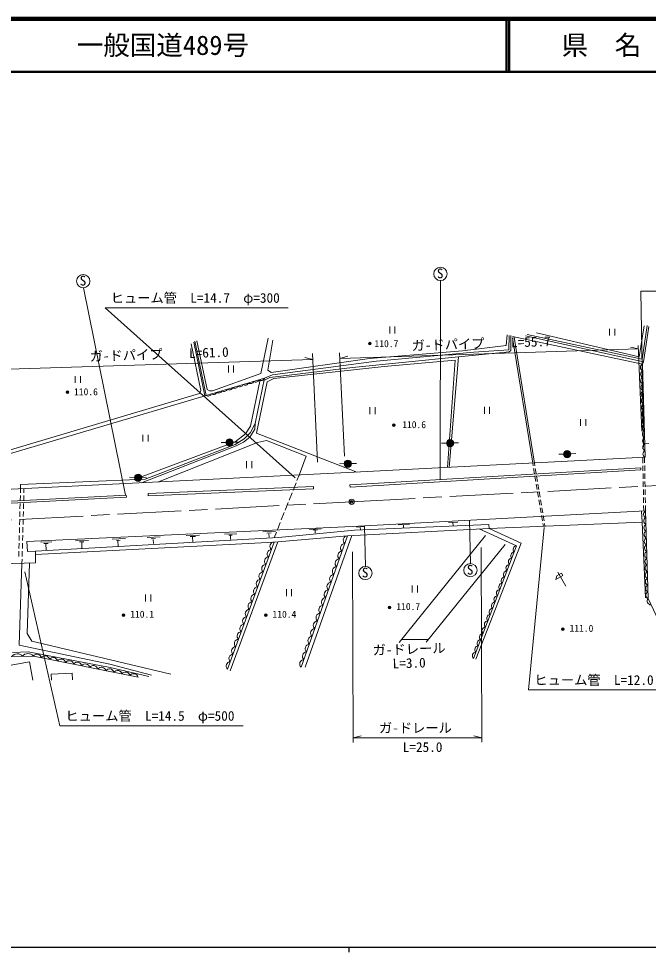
# Model space of a CAD drawing. Units: millimetres, scale not verified. Extents: x 40000 to 680000, y 20000 to 380000.
# Drawn here: x 205792 to 324471, y 204000 to 380000 of the extents above; entities that cross this region are included whole.
import ezdxf
from ezdxf.enums import TextEntityAlignment as Align

# ---------------------------------------------------------------- set-up
doc = ezdxf.new("R2010")
doc.units = ezdxf.units.MM
doc.header["$LTSCALE"] = 1000
doc.header["$PDMODE"] = 32
doc.header["$PDSIZE"] = 500
doc.linetypes.add('CHAIN', pattern=[18.5, 12, -1.5, 3.5, -1.5])
for name, color, linetype, lineweight in [('M-BGD', 7, 'Continuous', 13), ('M-BMK', 2, 'CHAIN', 13), ('M-BMK-SRVR', 3, 'Continuous', 13), ('M-STR-HTXT', 7, 'Continuous', 13), ('M-TTL', 2, 'Continuous', 140), ('M-TTL-BAND', 7, 'Continuous', 25), ('M-TTL-LINE', 7, 'Continuous', 50)]:
    doc.layers.add(name, color=color, linetype=linetype, lineweight=lineweight)
doc.layers.add('M-TTL-TXT', color=7, linetype='Continuous')
doc.styles.add('ＭＳ ゴシック', font='')
doc.styles.get('ＭＳ ゴシック').set_extended_font_data('MS Gothic')

msp = doc.modelspace()

# ---------------------------------------------------------------- hatches: boundary and pattern name
at = {"layer": 'M-BGD'}
for points in [[(246218, 300114, 0.97359), (244853, 300127, 0.01338), (244852, 300091, 1)], [(287782, 299986, 0.97359), (286417, 299999, 0.01338), (286416, 299962, 0.41421), (287111, 299291, 0.41421)], [(309872, 297940, 0.97359), (308507, 297927, 0.01338), (308507, 297891, 1)], [(268515, 296117, 0.97359), (267150, 296131, 0.01338), (267149, 296094, 0.41421), (267844, 295423, 0.41421)], [(228980, 293451, 0.97359), (227617, 293522, 0.01338), (227615, 293485, 0.41421), (228280, 292785, 0.41421)]]:
    msp.add_hatch(color=256, dxfattribs=at).paths.add_polyline_path(points)

# ---------------------------------------------------------------- linework, layer by layer
for p, q in [((218023, 329276), (225909, 290178)), ((285328, 330638), (285221, 293104)), ((322730, 316239), (323660, 322084)), ((324238, 322189), (323331, 315786)), ((275721, 321958), (275721, 320658)), ((276696, 320658), (276696, 321958)), ((297857, 320410), (297672, 318394)), ((323331, 315786), (301611, 320476)), ((303393, 320780), (322730, 316239)), ((317162, 321559), (317162, 320259)), ((318137, 320259), (318137, 321559)), ((323555, 315330), (324567, 321943)), ((240098, 309939), (238320, 318679)), ((240859, 308893), (238779, 319013)), ((241159, 308981), (238980, 319203)), ((241322, 310077), (239343, 319283)), ((252801, 319797), (251440, 313131)), ((252742, 313727), (253708, 319382)), ((298196, 317589), (298260, 320304)), ((298534, 320298), (298579, 317449)), ((298861, 320109), (323361, 314887)), ((302687, 296222), (298896, 319828)), ((302989, 296237), (299153, 319982)), ((301328, 320237), (323555, 315330)), ((289468, 317386), (271946, 315911)), ((273259, 315468), (291590, 317159)), ((298260, 317215), (288678, 316249)), ((297672, 318394), (289468, 317386)), ((291590, 317159), (298196, 317589)), ((298579, 317449), (298260, 317215)), ((271946, 315911), (253393, 313274)), ((253665, 312830), (273259, 315468)), ((288678, 316249), (268706, 314267)), ((274663, 314421), (288094, 315604)), ((288094, 315604), (286595, 295389)), ((286947, 295408), (288678, 316249)), ((323555, 315330), (323361, 314887)), ((245323, 314611), (245323, 313311)), ((246298, 313311), (246298, 314611)), ((253393, 313274), (252742, 313727)), ((268706, 314267), (253140, 312347)), ((253876, 312157), (274663, 314421)), ((323361, 314887), (323885, 297318)), ((216448, 312627), (216448, 311327)), ((217423, 311327), (217423, 312627)), ((241159, 308981), (252095, 312202)), ((251440, 313131), (242322, 309823)), ((249518, 303155), (251297, 311967)), ((250375, 303672), (252095, 312202)), ((250608, 301845), (252640, 311535)), ((253140, 312347), (252009, 311779)), ((252095, 312202), (253665, 312830)), ((252640, 311535), (253876, 312157)), ((239861, 309347), (240098, 309939)), ((241761, 309823), (241322, 310077)), ((242322, 309823), (241761, 309823)), ((241159, 308981), (199694, 296689)), ((200361, 297598), (239861, 309347)), ((271999, 306748), (271999, 305448)), ((272974, 305448), (272974, 306748)), ((293566, 306832), (293566, 305532)), ((294541, 305532), (294541, 306832)), ((311704, 304519), (311704, 303219)), ((312679, 303219), (312679, 304519)), ((248532, 301735), (249518, 303155)), ((249458, 301993), (250375, 303672)), ((250375, 303672), (250296, 302634)), ((229212, 301578), (229212, 300278)), ((230187, 300278), (230187, 301578)), ((246600, 300260), (248532, 301735)), ((249375, 301082), (248157, 300176)), ((248287, 300823), (249458, 301993)), ((250296, 302634), (249375, 301082)), ((250608, 301845), (269542, 294508)), ((227534, 293103), (246600, 300260)), ((246759, 299479), (228936, 292521)), ((229664, 293193), (246614, 299742)), ((232160, 292679), (250812, 300104)), ((243939, 300111), (244853, 300127)), ((246232, 300150), (247145, 300166)), ((246614, 299742), (248287, 300823)), ((248157, 300176), (246759, 299479)), ((250812, 300104), (252528, 300482)), ((252528, 300482), (259990, 297524)), ((285503, 299983), (286417, 299999)), ((287796, 300022), (288710, 300038)), ((323630, 299871), (324542, 299919)), ((259990, 297524), (258659, 293974)), ((307594, 297894), (308507, 297927)), ((309885, 297976), (310798, 298010)), ((248738, 296596), (248738, 295296)), ((249713, 295296), (249713, 296596)), ((266236, 296115), (267150, 296131)), ((268529, 296154), (269443, 296170)), ((269058, 294483), (323885, 297318)), ((302687, 296222), (302776, 295696)), ((302989, 296237), (303077, 295710)), ((323419, 297294), (323438, 296237)), ((323447, 295737), (323466, 294737)), ((323760, 297311), (323779, 296255)), ((323789, 295755), (323807, 294755)), ((200900, 291151), (269058, 294483)), ((258659, 293974), (258249, 292944)), ((268236, 292106), (323043, 295327)), ((268260, 291707), (323066, 294928)), ((302859, 295203), (303025, 294217)), ((303161, 295217), (303327, 294231)), ((323066, 294928), (323043, 295327)), ((323475, 294237), (323493, 293237)), ((323816, 294255), (323835, 293255)), ((206140, 291407), (206141, 292196)), ((206141, 292196), (229664, 293193)), ((226704, 293544), (227617, 293522)), ((228996, 293486), (229909, 293464)), ((258064, 292480), (257509, 291086)), ((303108, 293724), (303274, 292738)), ((303357, 292245), (303523, 291259)), ((303410, 293738), (303576, 292752)), ((303659, 292259), (303825, 291272)), ((323502, 292737), (323521, 291738)), ((323844, 292755), (323862, 291755)), ((206140, 291407), (206119, 290603)), ((206795, 291439), (206773, 290628)), ((230197, 290467), (261373, 291802)), ((230215, 290067), (230197, 290467)), ((230215, 290067), (261391, 291402)), ((257324, 290622), (256769, 289228)), ((261391, 291402), (261373, 291802)), ((268260, 291707), (268236, 292106)), ((303606, 290766), (303772, 289779)), ((303908, 290779), (304074, 289793)), ((323530, 291238), (323549, 290238)), ((323871, 291255), (323890, 290256)), ((201421, 288896), (226065, 290186)), ((201442, 288496), (226086, 289787)), ((206106, 290103), (206079, 289104)), ((206760, 290129), (206733, 289129)), ((226086, 289787), (226065, 290186)), ((256584, 288764), (256029, 287370)), ((303855, 289286), (304022, 288300)), ((304157, 289300), (304323, 288314)), ((323558, 289738), (323576, 288738)), ((323899, 289756), (323918, 288756)), ((206026, 287104), (205999, 286105)), ((206066, 288604), (206039, 287604)), ((206680, 287130), (206653, 286130)), ((206720, 288629), (206693, 287629)), ((255844, 286906), (255289, 285512)), ((268662, 284268), (323946, 287199)), ((304105, 287807), (304271, 286821)), ((304406, 287821), (304572, 286835)), ((323330, 285073), (323210, 287160)), ((323585, 288238), (323605, 287181)), ((323927, 288256), (323946, 287199)), ((205986, 285605), (205959, 284605)), ((206640, 285630), (206613, 284630)), ((290929, 277282), (290754, 285439)), ((304354, 286328), (304520, 285342)), ((304655, 286342), (304822, 285356)), ((205946, 284105), (205919, 283106)), ((206600, 284131), (206573, 283131)), ((268662, 284268), (207330, 281441)), ((255103, 285048), (254548, 283654)), ((254783, 282207), (269101, 283558)), ((260597, 283706), (262832, 283812)), ((261302, 283579), (262093, 283618)), ((261669, 283520), (261696, 282987)), ((267744, 282532), (294452, 283912)), ((269101, 283558), (294439, 284648)), ((269488, 284171), (270895, 284261)), ((270170, 284112), (270205, 283700)), ((271157, 276749), (270971, 284390)), ((277304, 284589), (279486, 284659)), ((278329, 284492), (278355, 284098)), ((286787, 285018), (288549, 285115)), ((287646, 284931), (287681, 284483)), ((292576, 283815), (299640, 280654)), ((294439, 284648), (294452, 283912)), ((294452, 283912), (323330, 285073)), ((294452, 283912), (300497, 281113)), ((304603, 284849), (304691, 284323)), ((304905, 284863), (304993, 284336)), ((323330, 285073), (323941, 270834)), ((205906, 282606), (205879, 281606)), ((206559, 282631), (206533, 281632)), ((208950, 279603), (254783, 282207)), ((216516, 281567), (218964, 281643)), ((223391, 281863), (225942, 281981)), ((224215, 281662), (224952, 281698)), ((230041, 282197), (232471, 282294)), ((230794, 281966), (231606, 282007)), ((231162, 281832), (231203, 281037)), ((237379, 282575), (239880, 282662)), ((238121, 282364), (239109, 282417)), ((238577, 282265), (238636, 281412)), ((244586, 282806), (246914, 282898)), ((245412, 282648), (246002, 282665)), ((245704, 282548), (245745, 281812)), ((251831, 283236), (254189, 283359)), ((252585, 283034), (253392, 283078)), ((252971, 282903), (253032, 282289)), ((253917, 281340), (267744, 282532)), ((254363, 283190), (253953, 282160)), ((267744, 282532), (259027, 257725)), ((268578, 282575), (259769, 257757)), ((205865, 281106), (205839, 280107)), ((206519, 281132), (206493, 280132)), ((207438, 279551), (207330, 281441)), ((208958, 278970), (253917, 281340)), ((209956, 281299), (212059, 281357)), ((210546, 281059), (211329, 281094)), ((210920, 280954), (210967, 279896)), ((217276, 281386), (218047, 281409)), ((217696, 281228), (217714, 280205)), ((224502, 281551), (224554, 280581)), ((253917, 281340), (245167, 257381)), ((254667, 281405), (245677, 257044)), ((299640, 280654), (291499, 259407)), ((300497, 281113), (291942, 259289)), ((205825, 279607), (205799, 278607)), ((206439, 278133), (206418, 277322)), ((206479, 279632), (206453, 278633)), ((208950, 279603), (207438, 279551)), ((208977, 277395), (208950, 279603)), ((202475, 277210), (208977, 277395)), ((205863, 261872), (206418, 277322)), ((207362, 264125), (207843, 277362)), ((307213, 274962), (307030, 274279)), ((307213, 274962), (307030, 274279)), ((307896, 274779), (307030, 274279)), ((307896, 274779), (307030, 274279)), ((307213, 274962), (307646, 275212)), ((307213, 274962), (307646, 275212)), ((308896, 273047), (307396, 275645)), ((308896, 273047), (307396, 275645)), ((307646, 275212), (308079, 275462)), ((307646, 275212), (308079, 275462)), ((308329, 275029), (307896, 274779)), ((308329, 275029), (307896, 274779)), ((308079, 275462), (308329, 275029)), ((308079, 275462), (308329, 275029)), ((279979, 273157), (279979, 271857)), ((280954, 271857), (280954, 273157)), ((229700, 271445), (229700, 270145)), ((230675, 270145), (230675, 271445)), ((256258, 272443), (256258, 271143)), ((257233, 271143), (257233, 272443)), ((208243, 262626), (207362, 264125)), ((234496, 256465), (208243, 262626)), ((204657, 260509), (207556, 260667)), ((205863, 261872), (222964, 258289)), ((207556, 260667), (223056, 257723)), ((201778, 257699), (207858, 258772)), ((207858, 258772), (208466, 255328)), ((222964, 258289), (230828, 256248)), ((223056, 257723), (230334, 256007)), ((211899, 256421), (215861, 256606)), ((211899, 256421), (211950, 255325)), ((215861, 256606), (215918, 255382))]:
    msp.add_line(p, q, dxfattribs=at)
for points in [[(323946, 287199), (324426, 270677), (328894, 261202)], [(228289, 255867), (208563, 259850), (204500, 259752), (201778, 259293)]]:
    msp.add_lwpolyline(points, dxfattribs=at)
for centre, radius in [((285284, 331887), 1250), ((217960, 330524), 1250), ((272006, 318740), 150), ((272006, 318740), 120), ((272006, 318740), 90), ((272006, 318740), 60), ((272006, 318740), 30), ((272006, 318740), 20), ((214972, 309575), 150), ((214972, 309575), 120), ((214972, 309575), 90), ((214972, 309575), 60), ((214972, 309575), 30), ((214972, 309575), 20), ((276498, 303371), 150), ((276498, 303371), 120), ((276498, 303371), 90), ((276498, 303371), 60), ((276498, 303371), 30), ((276498, 303371), 20), ((245535, 300103), 683), ((287099, 299974), 683), ((309190, 297915), 683), ((267832, 296106), 683), ((228298, 293468), 683), ((271144, 275500), 1250), ((290935, 276032), 1250), ((225560, 267561), 150), ((225560, 267561), 120), ((225560, 267561), 90), ((225560, 267561), 60), ((225560, 267561), 30), ((225560, 267561), 20), ((252375, 267556), 150), ((252375, 267556), 120), ((252375, 267556), 90), ((252375, 267556), 60), ((252375, 267556), 30), ((252375, 267556), 20), ((275715, 269016), 150), ((275715, 269016), 120), ((275715, 269016), 90), ((275715, 269016), 60), ((275715, 269016), 30), ((275715, 269016), 20), ((308365, 264903), 150), ((308365, 264903), 120), ((308365, 264903), 90), ((308365, 264903), 60), ((308365, 264903), 30), ((308365, 264903), 20)]:
    msp.add_circle(centre, radius, dxfattribs=at)
for centre, radius, start, end in [((323673, 314268), 693, 116.69735, 246.71557), ((323710, 313013), 693, 116.69735, 246.71557), ((249493, 311865), 662, 234.89955, 337.91807), ((250487, 312158), 662, 234.89955, 337.91807), ((251481, 312451), 662, 234.89955, 337.91807), ((323747, 311759), 693, 116.69735, 246.71557), ((243528, 310109), 662, 234.89955, 337.91807), ((244522, 310401), 662, 234.89955, 337.91807), ((245516, 310694), 662, 234.89955, 337.91807), ((246510, 310987), 662, 234.89955, 337.91807), ((247505, 311280), 662, 234.89955, 337.91807), ((248499, 311573), 662, 234.89955, 337.91807), ((323785, 310504), 693, 116.69735, 246.71557), ((323822, 309249), 693, 116.69735, 246.71557), ((241539, 309523), 662, 234.89955, 337.91807), ((242534, 309816), 662, 234.89955, 337.91807), ((323860, 307994), 693, 116.69735, 246.71557), ((323897, 306739), 693, 116.69735, 246.71557), ((323934, 305484), 693, 116.69735, 246.71557), ((323972, 304229), 693, 116.69735, 246.71557), ((324009, 302974), 693, 116.69735, 246.71557), ((324047, 301719), 693, 116.69735, 246.71557), ((324084, 300464), 693, 116.69735, 246.71557), ((324121, 299209), 693, 116.69735, 246.71557), ((324159, 297954), 693, 116.69735, 246.71557), ((324270, 286573), 705, 117.30812, 246.01603), ((324307, 285302), 705, 117.30812, 246.01603), ((324343, 284031), 705, 117.30812, 246.01603), ((324380, 282760), 705, 117.30812, 246.01603), ((267816, 281687), 848, 94.87159, 226.40669), ((324417, 281489), 705, 117.30812, 246.01603), ((253438, 279119), 813, 92.57322, 227.30438), ((253953, 280528), 813, 92.57322, 227.30438), ((267303, 280228), 848, 94.87159, 226.40669), ((299693, 279957), 699, 94.37838, 223.69172), ((324454, 280218), 705, 117.30812, 246.01603), ((252924, 277710), 813, 92.57322, 227.30438), ((266277, 277310), 848, 94.87159, 226.40669), ((266790, 278769), 848, 94.87159, 226.40669), ((298789, 277596), 699, 94.37838, 223.69172), ((299241, 278777), 699, 94.37838, 223.69172), ((324491, 278947), 705, 117.30812, 246.01603), ((324528, 277676), 705, 117.30812, 246.01603), ((252409, 276300), 813, 92.57322, 227.30438), ((265765, 275850), 848, 94.87159, 226.40669), ((298336, 276416), 699, 94.37838, 223.69172), ((324565, 276405), 705, 117.30812, 246.01603), ((251894, 274891), 813, 92.57322, 227.30438), ((265252, 274391), 848, 94.87159, 226.40669), ((297432, 274055), 699, 94.37838, 223.69172), ((297884, 275235), 699, 94.37838, 223.69172), ((324602, 275134), 705, 117.30812, 246.01603), ((250865, 272072), 813, 92.57322, 227.30438), ((251380, 273481), 813, 92.57322, 227.30438), ((264739, 272932), 848, 94.87159, 226.40669), ((296979, 272875), 699, 94.37838, 223.69172), ((324639, 273863), 705, 117.30812, 246.01603), ((324675, 272592), 705, 117.30812, 246.01603), ((250350, 270663), 813, 92.57322, 227.30438), ((264226, 271473), 848, 94.87159, 226.40669), ((296075, 270514), 699, 94.37838, 223.69172), ((296527, 271694), 699, 94.37838, 223.69172), ((324712, 271321), 705, 117.30812, 246.01603), ((249836, 269253), 813, 92.57322, 227.30438), ((263201, 268554), 848, 94.87159, 226.40669), ((263713, 270013), 848, 94.87159, 226.40669), ((295623, 269333), 699, 94.37838, 223.69172), ((325009, 270228), 736, 142.40719, 268.09287), ((249321, 267844), 813, 92.57322, 227.30438), ((262688, 267095), 848, 94.87159, 226.40669), ((294718, 266973), 699, 94.37838, 223.69172), ((295170, 268153), 699, 94.37838, 223.69172), ((248292, 265025), 813, 92.57322, 227.30438), ((248806, 266435), 813, 92.57322, 227.30438), ((262175, 265635), 848, 94.87159, 226.40669), ((294266, 265792), 699, 94.37838, 223.69172), ((247777, 263616), 813, 92.57322, 227.30438), ((261662, 264176), 848, 94.87159, 226.40669), ((293361, 263431), 699, 94.37838, 223.69172), ((293813, 264612), 699, 94.37838, 223.69172), ((247262, 262206), 813, 92.57322, 227.30438), ((261150, 262717), 848, 94.87159, 226.40669), ((292909, 262251), 699, 94.37838, 223.69172), ((246748, 260797), 813, 92.57322, 227.30438), ((260124, 259798), 848, 94.87159, 226.40669), ((260637, 261258), 848, 94.87159, 226.40669), ((292004, 259890), 699, 94.37838, 223.69172), ((292456, 261070), 699, 94.37838, 223.69172), ((205535, 258994), 1282, 38.98271, 143.7981), ((207566, 259044), 1282, 38.98271, 143.7981), ((209252, 259355), 849, 12.86022, 144.30519), ((210770, 259048), 849, 12.86022, 144.30519), ((212287, 258742), 849, 12.86022, 144.30519), ((213804, 258436), 849, 12.86022, 144.30519), ((215322, 258129), 849, 12.86022, 144.30519), ((245718, 257978), 813, 92.57322, 227.30438), ((246233, 259388), 813, 92.57322, 227.30438), ((259611, 258339), 848, 94.87159, 226.40669), ((216839, 257823), 849, 12.86022, 144.30519), ((218357, 257516), 849, 12.86022, 144.30519), ((219874, 257210), 849, 12.86022, 144.30519), ((221392, 256903), 849, 12.86022, 144.30519), ((222909, 256597), 849, 12.86022, 144.30519), ((224426, 256290), 849, 12.86022, 144.30519), ((225944, 255984), 849, 12.86022, 144.30519), ((227461, 255678), 849, 12.86022, 144.30519)]:
    msp.add_arc(centre, radius, start, end, dxfattribs=at)
for p in [(272006, 318740), (214972, 309575), (276498, 303371), (225560, 267561), (252375, 267556), (275715, 269016), (308365, 264903)]:
    msp.add_point(p, dxfattribs=at)
at = {"layer": 'M-BMK'}
for p, q in [((268554, 288931), (368093, 294223)), ((169015, 283640), (268554, 288931))]:
    msp.add_line(p, q, dxfattribs=at)
at = {"layer": 'M-BMK-SRVR'}
msp.add_circle((268554, 288931), 500, dxfattribs=at)
msp.add_point((268554, 288931), dxfattribs=at)
at = {"layer": 'M-STR-HTXT'}
for p, q in [((323043, 328621), (357599, 328621)), ((323043, 328621), (323555, 299230)), ((222063, 325519), (256618, 325519)), ((222063, 325519), (257935, 293428)), ((261193, 316892), (262095, 296399)), ((266278, 316979), (267192, 297552)), ((266327, 315943), (322599, 317758)), ((322599, 317758), (321088, 318084)), ((322573, 318405), (323228, 302271)), ((200262, 313813), (261242, 315779)), ((261242, 315779), (259731, 316106)), ((266327, 315943), (267814, 316366)), ((301916, 253487), (304825, 284100)), ((293779, 282562), (277509, 262424)), ((297463, 280898), (282570, 262460)), ((293087, 243603), (292990, 280326)), ((268861, 243540), (268696, 279483)), ((213524, 246725), (206983, 275723)), ((277951, 262971), (282983, 262971)), ((301916, 253487), (336472, 253487)), ((213524, 246725), (248080, 246725)), ((268857, 244432), (270357, 244807)), ((293085, 244432), (291585, 244807)), ((268857, 244432), (293085, 244432))]:
    msp.add_line(p, q, dxfattribs=at)
at = {"layer": 'M-TTL'}
msp.add_line((680000, 380000), (40000, 380000), dxfattribs=at)
at = {"layer": 'M-TTL-BAND'}
for p, q in [((40000, 205000), (579000, 205000)), ((268000, 205000), (268000, 204000))]:
    msp.add_line(p, q, dxfattribs=at)
at = {"layer": 'M-TTL-LINE'}
for p, q in [((297750, 380000), (297750, 370000)), ((298250, 380000), (298250, 370000)), ((40000, 370000), (680000, 370000))]:
    msp.add_line(p, q, dxfattribs=at)

# ---------------------------------------------------------------- texts
at = {"layer": 'M-BGD', "style": 'ＭＳ ゴシック'}
for s, height, p in [('S', 1833, (284605, 330514)), ('S', 1833, (217282, 329151)), ('110.7', 1320, (272861, 317683)), ('110.6', 1320, (216229, 308612)), ('110.6', 1320, (278083, 302414)), ('S', 1833, (270466, 274126)), ('S', 1833, (290256, 274658)), ('110.7', 1320, (276972, 268137)), ('110.1', 1320, (226817, 266682)), ('110.4', 1320, (253631, 266677)), ('111.0', 1320, (309622, 264024))]:
    msp.add_text(s, height=height, dxfattribs=at).set_placement(p, align=Align.BOTTOM_LEFT)
at = {"layer": 'M-STR-HTXT', "style": 'ＭＳ ゴシック'}
for s, p in [('ヒューム管\u3000L=14.7\u3000φ=300', (223134, 325898)), ('ヒューム管\u3000L=12.0\u3000φ=200', (302987, 253866)), ('ヒューム管\u3000L=14.5\u3000φ=500', (214595, 247104)), ('ガ-ドレール', (273700, 244846)), ('L=25.0', (278176, 241227))]:
    msp.add_text(s, height=1833, dxfattribs=at).set_placement(p, align=Align.BOTTOM_LEFT)
for s, p in [('ガ-ドパイプ\u3000\u3000L=55.7', (279897, 316892)), ('ガ-ドパイプ\u3000\u3000L=61.0', (219209, 314872)), ('ガ-ドレール', (272551, 259487)), ('L=3.0', (276324, 256964))]:
    msp.add_text(s, height=1833, rotation=1.847, dxfattribs=at).set_placement(p, align=Align.BOTTOM_LEFT)
at = {"layer": 'M-TTL-TXT', "style": 'ＭＳ ゴシック'}
msp.add_text('一般国道489号', height=3666, dxfattribs=at).set_placement((216734, 375000), align=Align.MIDDLE_LEFT)
msp.add_text('県\u3000名', height=3666, dxfattribs=at).set_placement((315625, 375000), align=Align.MIDDLE_CENTER)

doc.saveas('drawing.dxf')
